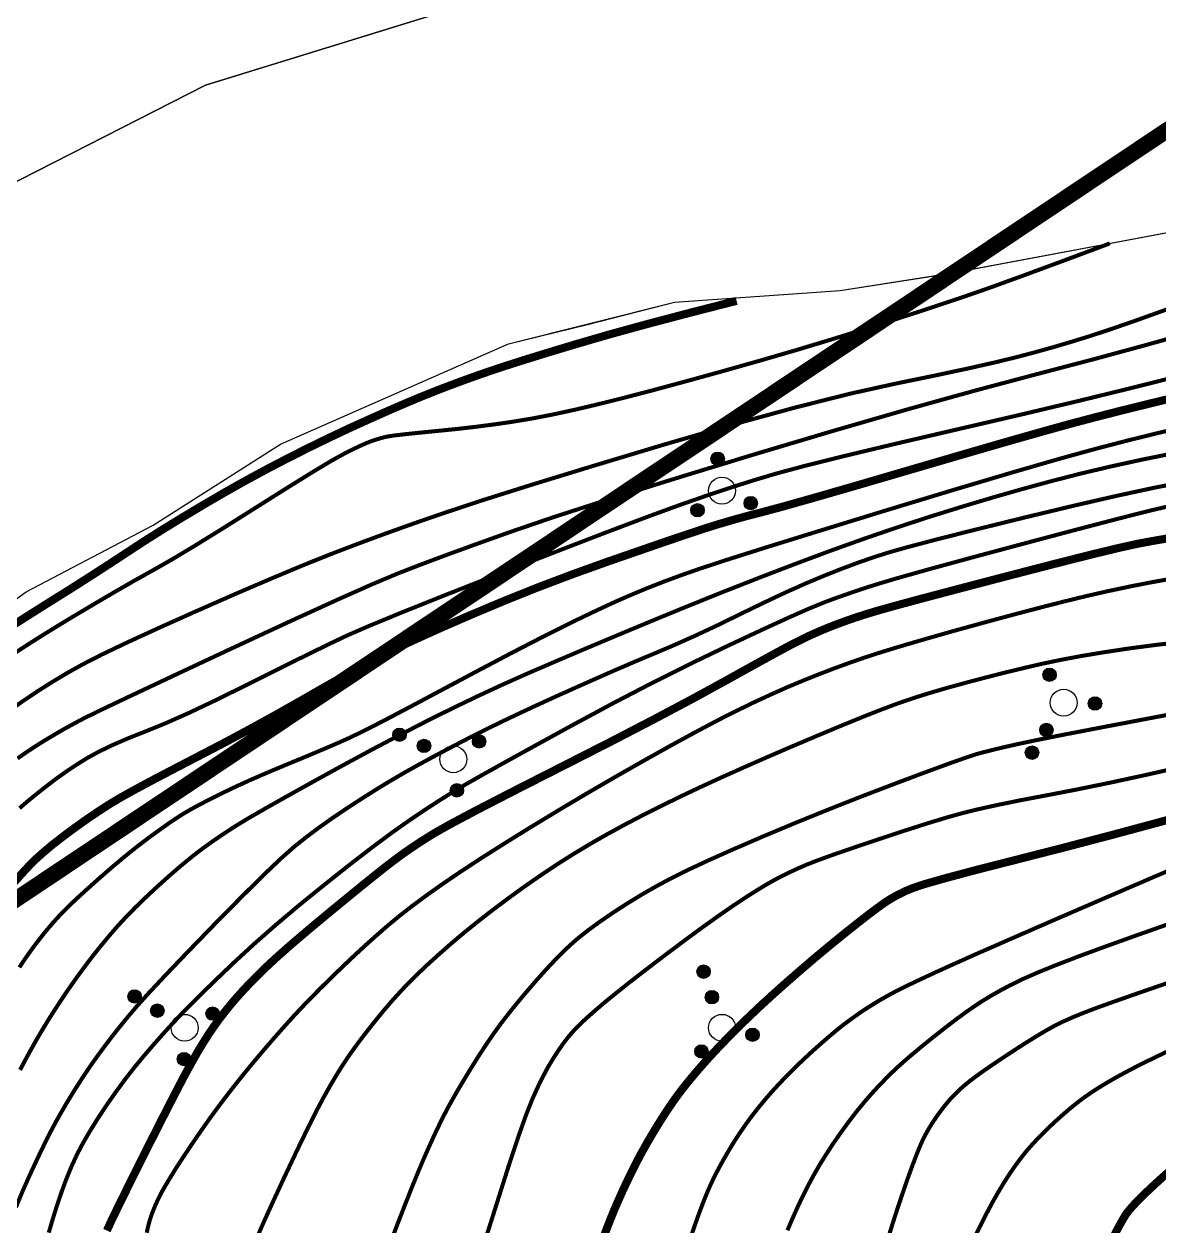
# Model space of a CAD drawing. Extents: x 396500 to 398250, y 1005980 to 1008200.
# Drawn here: x 398155.05 to 398176.17, y 1007875.35 to 1007897.73 of the extents above; entities that cross this region are included whole.
import ezdxf

# ---------------------------------------------------------------- set-up
doc = ezdxf.new("R2010")
doc.units = 0
doc.header["$LTSCALE"] = 0.5
doc.layers.get('0').update_dxf_attribs({"linetype": 'CONTINUOUS'})
doc.layers.add('ASSIST', color=7, linetype='CONTINUOUS', plot=False)
for name, color, linetype in [('DGX', 2, 'CONTINUOUS'), ('DMTZ', 3, 'CONTINUOUS'), ('ZBTZ', 3, 'CONTINUOUS'), ('用地红线', 1, 'CONTINUOUS')]:
    doc.layers.add(name, color=color, linetype=linetype)
doc.linetypes.add('10421', pattern='A,2,[150,AAA.SHX,S=1,R=0,X=0,Y=1],1e-11', length=2)
doc.linetypes.add('1161', pattern='A,0,[149,AAA.SHX,S=0.15,R=0,X=0,Y=0],-1.6', length=1.6)

# ---------------------------------------------------------------- blocks, each defined once
blk = doc.blocks.new('*U110')
at = {"linetype": 'Continuous'}
for points in [[(-0.25, 2.2), (-0.238, 2.123), (-0.238, 2.277)], [(-0.238, 2.277), (-0.202, 2.053), (-0.202, 2.347)], [(-0.202, 2.053), (-0.238, 2.277), (-0.238, 2.123)], [(-0.202, 2.347), (-0.147, 1.998), (-0.147, 2.402)], [(-0.147, 1.998), (-0.202, 2.347), (-0.202, 2.053)], [(-0.147, 2.402), (-0.077, 1.962), (-0.077, 2.438)], [(-0.077, 1.962), (-0.147, 2.402), (-0.147, 1.998)], [(-0.077, 2.438), (0, 1.95), (0, 2.45)], [(0, 1.95), (-0.077, 2.438), (-0.077, 1.962)], [(0, 2.45), (0.077, 1.962), (0.077, 2.438)], [(0.077, 1.962), (0, 2.45), (0, 1.95)], [(0.077, 2.438), (0.147, 1.998), (0.147, 2.402)], [(0.147, 1.998), (0.077, 2.438), (0.077, 1.962)], [(0.147, 2.402), (0.202, 2.053), (0.202, 2.347)], [(0.202, 2.053), (0.147, 2.402), (0.147, 1.998)], [(0.202, 2.347), (0.238, 2.123), (0.238, 2.277)], [(0.238, 2.123), (0.202, 2.347), (0.202, 2.053)], [(0.25, 2.2), (0.238, 2.277), (0.238, 2.123)]]:
    blk.add_solid(points, dxfattribs=at)
blk = doc.blocks.new('*U109')
at = {"linetype": 'Continuous'}
for points in [[(-0.238, 1.277), (-0.202, 1.053), (-0.202, 1.347)], [(-0.202, 1.347), (-0.147, 0.998), (-0.147, 1.402)], [(-0.147, 0.998), (-0.202, 1.347), (-0.202, 1.053)], [(-0.147, 1.402), (-0.077, 0.962), (-0.077, 1.438)], [(-0.077, 0.962), (-0.147, 1.402), (-0.147, 0.998)], [(-0.077, 1.438), (0, 0.95), (0, 1.45)], [(0, 0.95), (-0.077, 1.438), (-0.077, 0.962)], [(0, 1.45), (0.077, 0.962), (0.077, 1.438)], [(0.077, 0.962), (0, 1.45), (0, 0.95)], [(0.077, 1.438), (0.147, 0.998), (0.147, 1.402)], [(0.147, 0.998), (0.077, 1.438), (0.077, 0.962)], [(0.147, 1.402), (0.202, 1.053), (0.202, 1.347)], [(0.202, 1.053), (0.147, 1.402), (0.147, 0.998)], [(0.202, 1.347), (0.238, 1.123), (0.238, 1.277)], [(0.238, 1.123), (0.202, 1.347), (0.202, 1.053)], [(-0.25, 1.2), (-0.238, 1.123), (-0.238, 1.277)], [(-0.202, 1.053), (-0.238, 1.277), (-0.238, 1.123)], [(0.25, 1.2), (0.238, 1.277), (0.238, 1.123)]]:
    blk.add_solid(points, dxfattribs=at)
blk = doc.blocks.new('*U108')
at = {"linetype": 'Continuous'}
for points in [[(-1.202, -0.453), (-1.147, -0.802), (-1.147, -0.398)], [(-1.147, -0.398), (-1.077, -0.838), (-1.077, -0.362)], [(-1.077, -0.838), (-1.147, -0.398), (-1.147, -0.802)], [(-1.077, -0.362), (-1, -0.85), (-1, -0.35)], [(-1, -0.85), (-1.077, -0.362), (-1.077, -0.838)], [(-1, -0.35), (-0.923, -0.838), (-0.923, -0.362)], [(-0.923, -0.838), (-1, -0.35), (-1, -0.85)], [(-0.923, -0.362), (-0.853, -0.802), (-0.853, -0.398)], [(-0.853, -0.802), (-0.923, -0.362), (-0.923, -0.838)], [(-0.853, -0.398), (-0.798, -0.747), (-0.798, -0.453)], [(-0.798, -0.747), (-0.853, -0.398), (-0.853, -0.802)], [(-1.25, -0.6), (-1.238, -0.677), (-1.238, -0.523)], [(-1.238, -0.523), (-1.202, -0.747), (-1.202, -0.453)], [(-1.202, -0.747), (-1.238, -0.523), (-1.238, -0.677)], [(-1.147, -0.802), (-1.202, -0.453), (-1.202, -0.747)], [(-0.798, -0.453), (-0.762, -0.677), (-0.762, -0.523)], [(-0.762, -0.677), (-0.798, -0.453), (-0.798, -0.747)], [(-0.75, -0.6), (-0.762, -0.523), (-0.762, -0.677)]]:
    blk.add_solid(points, dxfattribs=at)
blk = doc.blocks.new('*U107')
at = {"linetype": 'Continuous'}
for points in [[(0.798, -0.453), (0.853, -0.802), (0.853, -0.398)], [(0.853, -0.398), (0.923, -0.838), (0.923, -0.362)], [(0.923, -0.838), (0.853, -0.398), (0.853, -0.802)], [(0.923, -0.362), (1, -0.85), (1, -0.35)], [(1, -0.85), (0.923, -0.362), (0.923, -0.838)], [(1, -0.35), (1.077, -0.838), (1.077, -0.362)], [(1.077, -0.838), (1, -0.35), (1, -0.85)], [(1.077, -0.362), (1.147, -0.802), (1.147, -0.398)], [(1.147, -0.802), (1.077, -0.362), (1.077, -0.838)], [(1.147, -0.398), (1.202, -0.747), (1.202, -0.453)], [(1.202, -0.747), (1.147, -0.398), (1.147, -0.802)], [(0.75, -0.6), (0.762, -0.677), (0.762, -0.523)], [(0.762, -0.523), (0.798, -0.747), (0.798, -0.453)], [(0.798, -0.747), (0.762, -0.523), (0.762, -0.677)], [(0.853, -0.802), (0.798, -0.453), (0.798, -0.747)], [(1.202, -0.453), (1.238, -0.677), (1.238, -0.523)], [(1.238, -0.677), (1.202, -0.453), (1.202, -0.747)], [(1.25, -0.6), (1.238, -0.523), (1.238, -0.677)]]:
    blk.add_solid(points, dxfattribs=at)
blk = doc.blocks.new('gc160')
for centre, radius in [((0, 2.2), 0.25), ((0, 1.2), 0.25), ((0, 0), 0.5), ((-1, -0.6), 0.25), ((1, -0.6), 0.25)]:
    blk.add_circle(centre, radius)
at = {"linetype": 'Continuous'}
for name in ['*U110', '*U109', '*U108', '*U107']:
    blk.add_blockref(name, (0, 0), dxfattribs=at)

msp = doc.modelspace()

# ---------------------------------------------------------------- linework, layer by layer
at = {"layer": 'ASSIST', "linetype": '1161', "flags": 128}
msp.add_lwpolyline([(398142.02, 1007800), (398142.399, 1007801.54), (398142.633, 1007802.773), (398142.931, 1007803.579), (398144.715, 1007805.754), (398145.584, 1007806.956), (398146.799, 1007807.848), (398147.861, 1007808.093), (398149.129, 1007808.343), (398150.764, 1007808.784), (398151.939, 1007809.304), (398152.806, 1007810.069), (398152.944, 1007810.789), (398152.788, 1007811.606), (398151.833, 1007813.402), (398150.283, 1007816.089), (398149.271, 1007817.523), (398148.366, 1007819.301), (398147.802, 1007820.892), (398147.709, 1007822.194), (398147.751, 1007823.22), (398147.993, 1007825.125), (398148.563, 1007828.764), (398148.89, 1007831.01), (398148.677, 1007833.131), (398148.356, 1007835.297), (398148.501, 1007837.554), (398148.576, 1007837.886), (398149.025, 1007838.785), (398149.904, 1007840.345), (398150.85, 1007841.759), (398152.198, 1007842.928), (398153.283, 1007843.843), (398154.353, 1007844.354), (398156.242, 1007844.174), (398157.251, 1007844.031), (398159.807, 1007843.503), (398162.288, 1007842.879), (398163.871, 1007842.482), (398165.328, 1007841.983), (398166.696, 1007841.514), (398168.45, 1007840.912), (398173.781, 1007839.09), (398176.049, 1007838.337), (398178.161, 1007837.694), (398180.78, 1007836.928), (398182.566, 1007836.552), (398184.62, 1007836.189), (398186.394, 1007835.99), (398187.912, 1007836.12), (398189.201, 1007837.141), (398189.776, 1007838.251), (398190.12, 1007840.29), (398190.17, 1007842.598), (398190.403, 1007844.951), (398189.043, 1007847.627), (398186.439, 1007850.026), (398182.225, 1007851.659), (398179.103, 1007852.385), (398176.647, 1007852.937), (398174.727, 1007853.334), (398173.11, 1007853.669), (398168.439, 1007854.649), (398165.563, 1007855.29), (398158.789, 1007856.801), (398153.979, 1007858.808), (398149.396, 1007860.72), (398144.127, 1007864.7), (398142.759, 1007865.981), (398141.282, 1007867.363), (398140.55, 1007868.563), (398140.208, 1007869.78), (398140.511, 1007870.688), (398141.35, 1007871.773), (398142.86, 1007872.958), (398144.688, 1007874.352), (398146.121, 1007875.954), (398147.886, 1007878.704), (398148.807, 1007881.026), (398149.69, 1007882.6), (398150.822, 1007883.944), (398152.833, 1007885.552), (398155.084, 1007887.155), (398157.453, 1007888.399), (398159.821, 1007889.906), (398164.065, 1007891.774), (398167.151, 1007892.546), (398170.237, 1007892.763), (398172.231, 1007893.077), (398178.906, 1007894.329), (398187.893, 1007896.515), (398196.105, 1007897.363), (398198.497, 1007897.051), (398200.566, 1007896.587), (398204.507, 1007893.102), (398206.423, 1007891.187), (398209.498, 1007887.729), (398210.612, 1007887.806), (398213.195, 1007888.289), (398215.918, 1007889.203), (398220.573, 1007891.299), (398223.366, 1007894.936), (398225.772, 1007898.967), (398226.909, 1007900.593), (398227.45, 1007901.366), (398230.002, 1007904.286), (398230.914, 1007907.707), (398230.508, 1007910.965), (398230.735, 1007912.853), (398231.346, 1007914.53), (398231.704, 1007915.899), (398231.592, 1007917.4), (398230.516, 1007919.105), (398228.421, 1007920.266), (398226.188, 1007921.034), (398222.702, 1007920.758), (398220.157, 1007919.683), (398213.382, 1007916.314), (398211.653, 1007915.256), (398209.807, 1007914.296), (398207.213, 1007913.194), (398202.736, 1007911.958), (398198.513, 1007911.002), (398193.866, 1007910.829), (398191.118, 1007910.959), (398186.311, 1007911.089), (398183.26, 1007910.44), (398179.978, 1007908.815), (398175.69, 1007907.289), (398170.96, 1007906.391), (398164.865, 1007905.89), (398161.238, 1007904.319), (398157.823, 1007902.535), (398156.043, 1007901.477), (398153.127, 1007900.483), (398149.688, 1007899.603), (398147.117, 1007899.74), (398147.354, 1007906.259), (398146.727, 1007907.847), (398146.513, 1007910.403), (398146.692, 1007913.316), (398146.601, 1007914.543), (398146.316, 1007915.086), (398146.17, 1007915.27), (398146.043, 1007915.397), (398143.818, 1007916.025), (398133.841, 1007918.172), (398117.646, 1007921.722), (398115.495, 1007921.191), (398113.43, 1007918.324), (398111.271, 1007914.72), (398111.659, 1007911.426), (398111.138, 1007910.755), (398109.996, 1007910.755), (398105.411, 1007912.155), (398094.726, 1007914.446), (398089.329, 1007915.756), (398084.446, 1007917.001), (398081.014, 1007918.354), (398077.754, 1007918.158), (398074.291, 1007917.473), (398072.136, 1007917.258), (398058.971, 1007918.699), (398029.655, 1007921.908), (398021.04, 1007925.602), (398010.909, 1007927.444), (398008.421, 1007927.59), (398003.074, 1007927.335), (398001.194, 1007927.455), (398000.225, 1007927.796), (398000.036, 1007927.87)], dxfattribs=at)
msp.add_lwpolyline([(398132.661, 1007881.738), (398132.769, 1007881.211), (398133.601, 1007881.382), (398141.608, 1007884.583), (398151.23, 1007892.921), (398158.425, 1007896.587), (398163.813, 1007898.255), (398177.222, 1007900.881), (398177.958, 1007901.025), (398191.043, 1007902.318), (398200.023, 1007902.31), (398201.946, 1007901.951), (398203.618, 1007901.246), (398205.682, 1007899.601), (398206.826, 1007899.011), (398207.95, 1007898.859), (398209.865, 1007899.317), (398212.589, 1007899.098), (398217.064, 1007898.694), (398219.194, 1007897.824), (398222.834, 1007896.238), (398223.944, 1007895.904), (398224.634, 1007897.06), (398225.745, 1007898.921), (398226.106, 1007899.445), (398226.924, 1007900.614), (398227.45, 1007901.366), (398230.002, 1007904.286), (398230.914, 1007907.707), (398230.508, 1007910.965), (398230.699, 1007912.754), (398231.704, 1007915.899), (398231.592, 1007917.4), (398230.516, 1007919.105), (398229.126, 1007919.934), (398228.364, 1007920.293), (398226.188, 1007921.034), (398222.702, 1007920.758), (398220.333, 1007919.758), (398217.519, 1007918.372), (398213.382, 1007916.314), (398211.653, 1007915.256), (398209.807, 1007914.296), (398207.373, 1007913.262), (398207.213, 1007913.194), (398204.586, 1007912.469), (398202.788, 1007911.973), (398198.513, 1007911.002), (398193.866, 1007910.829), (398191.904, 1007910.922), (398188.508, 1007911.029), (398186.37, 1007911.087), (398183.26, 1007910.44), (398179.978, 1007908.815), (398175.69, 1007907.289), (398172.537, 1007906.691), (398170.96, 1007906.391), (398167.695, 1007906.125), (398165.559, 1007905.947), (398164.865, 1007905.89), (398162.556, 1007904.889), (398161.238, 1007904.319), (398160.364, 1007903.862), (398157.823, 1007902.535), (398156.043, 1007901.477), (398153.127, 1007900.483), (398149.688, 1007899.603), (398147.117, 1007899.74), (398144.548, 1007900.78), (398142.464, 1007902.458), (398141.154, 1007903.579), (398139.568, 1007904.619), (398138.101, 1007904.746), (398137.148, 1007904.882), (398134.27, 1007905.083), (398133.061, 1007904.507), (398132.744, 1007903.558), (398133.412, 1007901.892), (398134.133, 1007899.746), (398133.579, 1007896.877), (398132.456, 1007895.241)], close=True, dxfattribs=at)
at = {"layer": 'DGX', "linetype": 'Continuous', "const_width": 0.075}
for points in [[(398175.254, 1007893.642), (398174.362, 1007893.309), (398173.612, 1007893.032), (398173.005, 1007892.812), (398172.54, 1007892.65), (398172.125, 1007892.511), (398171.668, 1007892.36), (398171.167, 1007892.198), (398170.624, 1007892.025), (398170.04, 1007891.844), (398169.417, 1007891.656), (398168.753, 1007891.463), (398168.05, 1007891.264), (398167.362, 1007891.074), (398166.744, 1007890.907), (398166.196, 1007890.764), (398165.719, 1007890.645), (398165.289, 1007890.544), (398164.887, 1007890.457), (398164.512, 1007890.384), (398164.164, 1007890.326), (398163.823, 1007890.276), (398163.47, 1007890.23), (398163.105, 1007890.188), (398162.728, 1007890.15), (398162.385, 1007890.116), (398162.12, 1007890.088), (398161.933, 1007890.066), (398161.825, 1007890.05), (398161.754, 1007890.035), (398161.68, 1007890.015), (398161.6, 1007889.991), (398161.517, 1007889.963), (398161.421, 1007889.926), (398161.304, 1007889.874), (398161.166, 1007889.809), (398161.008, 1007889.729), (398160.777, 1007889.601), (398160.425, 1007889.39), (398159.949, 1007889.095), (398159.352, 1007888.718), (398158.738, 1007888.331), (398158.216, 1007888.008), (398157.785, 1007887.75), (398157.445, 1007887.556), (398157.131, 1007887.381), (398156.777, 1007887.178), (398156.383, 1007886.947), (398155.949, 1007886.689), (398155.519, 1007886.427), (398155.137, 1007886.187), (398154.803, 1007885.969)], [(398176.312, 1007892.413), (398175.758, 1007892.214), (398175.289, 1007892.051), (398174.906, 1007891.924), (398174.564, 1007891.818), (398174.219, 1007891.716), (398173.873, 1007891.619), (398173.524, 1007891.527), (398173.12, 1007891.428), (398172.61, 1007891.313), (398171.992, 1007891.181), (398171.267, 1007891.032), (398170.41, 1007890.842), (398169.395, 1007890.586), (398168.223, 1007890.265), (398166.894, 1007889.878), (398165.589, 1007889.485), (398164.487, 1007889.147), (398163.59, 1007888.864), (398162.897, 1007888.635), (398162.321, 1007888.436), (398161.774, 1007888.24), (398161.257, 1007888.049), (398160.77, 1007887.863), (398160.258, 1007887.658), (398159.67, 1007887.412), (398159.005, 1007887.127), (398158.264, 1007886.801), (398157.547, 1007886.48), (398156.955, 1007886.208), (398156.489, 1007885.985), (398156.149, 1007885.811), (398155.87, 1007885.656), (398155.588, 1007885.488), (398155.303, 1007885.307), (398155.014, 1007885.113), (398154.73, 1007884.914)], [(398176.896, 1007892.024), (398175.958, 1007891.759), (398174.957, 1007891.487), (398173.894, 1007891.208), (398172.741, 1007890.901), (398171.472, 1007890.548), (398170.088, 1007890.147), (398168.588, 1007889.7), (398167.14, 1007889.257), (398165.91, 1007888.872), (398164.898, 1007888.545), (398164.106, 1007888.274), (398163.463, 1007888.044), (398162.9, 1007887.839), (398162.417, 1007887.658), (398162.015, 1007887.502), (398161.548, 1007887.306), (398160.873, 1007887.006), (398159.988, 1007886.602), (398158.895, 1007886.094), (398157.826, 1007885.593), (398157.015, 1007885.211), (398156.461, 1007884.948), (398156.166, 1007884.803), (398155.996, 1007884.713), (398155.819, 1007884.616), (398155.637, 1007884.511), (398155.449, 1007884.399), (398155.263, 1007884.283), (398155.089, 1007884.168), (398154.926, 1007884.054)], [(398154.964, 1007883.128), (398155.095, 1007883.241), (398155.253, 1007883.371), (398155.438, 1007883.518), (398155.636, 1007883.669), (398155.833, 1007883.81), (398156.031, 1007883.942), (398156.228, 1007884.064), (398156.443, 1007884.182), (398156.694, 1007884.303), (398156.979, 1007884.427), (398157.3, 1007884.554), (398157.675, 1007884.706), (398158.125, 1007884.906), (398158.649, 1007885.155), (398159.247, 1007885.451), (398159.838, 1007885.747), (398160.337, 1007885.994), (398160.746, 1007886.194), (398161.064, 1007886.345), (398161.447, 1007886.512), (398162.051, 1007886.761), (398162.877, 1007887.092), (398163.923, 1007887.504), (398164.999, 1007887.923), (398165.911, 1007888.274), (398166.661, 1007888.557), (398167.247, 1007888.771), (398167.74, 1007888.943), (398168.208, 1007889.1), (398168.651, 1007889.24), (398169.069, 1007889.364), (398169.582, 1007889.502), (398170.308, 1007889.683), (398171.248, 1007889.908), (398172.402, 1007890.177), (398173.604, 1007890.456), (398174.686, 1007890.713), (398175.65, 1007890.949), (398176.495, 1007891.162)], [(398154.961, 1007880.163), (398155.025, 1007880.263), (398155.096, 1007880.367), (398155.171, 1007880.472), (398155.247, 1007880.575), (398155.324, 1007880.677), (398155.403, 1007880.777), (398155.484, 1007880.876), (398155.568, 1007880.974), (398155.655, 1007881.072), (398155.746, 1007881.17), (398155.858, 1007881.283), (398156.012, 1007881.43), (398156.207, 1007881.608), (398156.444, 1007881.82), (398156.694, 1007882.038), (398156.932, 1007882.237), (398157.156, 1007882.417), (398157.367, 1007882.577), (398157.561, 1007882.718), (398157.732, 1007882.84), (398157.882, 1007882.941), (398158.01, 1007883.023), (398158.143, 1007883.101), (398158.31, 1007883.192), (398158.511, 1007883.296), (398158.746, 1007883.413), (398159.011, 1007883.54), (398159.305, 1007883.673), (398159.627, 1007883.812), (398159.977, 1007883.958), (398160.321, 1007884.1), (398160.622, 1007884.227), (398160.88, 1007884.338), (398161.096, 1007884.434), (398161.351, 1007884.557), (398161.728, 1007884.749), (398162.226, 1007885.011), (398162.845, 1007885.341), (398163.49, 1007885.685), (398164.062, 1007885.987), (398164.562, 1007886.246), (398164.99, 1007886.463), (398165.369, 1007886.65), (398165.721, 1007886.818), (398166.047, 1007886.969), (398166.347, 1007887.1), (398166.641, 1007887.223), (398166.95, 1007887.344), (398167.274, 1007887.464), (398167.614, 1007887.583), (398168.09, 1007887.74), (398168.825, 1007887.973), (398169.818, 1007888.281), (398171.069, 1007888.666), (398172.351, 1007889.055), (398173.434, 1007889.377), (398174.319, 1007889.633), (398175.005, 1007889.822), (398175.587, 1007889.973), (398176.158, 1007890.114), (398176.719, 1007890.246)], [(398176.474, 1007889.742), (398175.872, 1007889.621), (398175.283, 1007889.492), (398174.707, 1007889.356), (398174.145, 1007889.211), (398173.585, 1007889.058), (398173.018, 1007888.895), (398172.445, 1007888.723), (398171.866, 1007888.542), (398171.275, 1007888.348), (398170.669, 1007888.14), (398170.047, 1007887.917), (398169.409, 1007887.679), (398168.757, 1007887.429), (398168.092, 1007887.168), (398167.415, 1007886.896), (398166.726, 1007886.613), (398166.06, 1007886.335), (398165.454, 1007886.08), (398164.908, 1007885.847), (398164.421, 1007885.637), (398163.961, 1007885.432), (398163.493, 1007885.215), (398163.019, 1007884.987), (398162.537, 1007884.747), (398162.042, 1007884.492), (398161.529, 1007884.222), (398160.996, 1007883.934), (398160.444, 1007883.63), (398159.934, 1007883.346), (398159.525, 1007883.115), (398159.219, 1007882.938), (398159.014, 1007882.814), (398158.859, 1007882.715), (398158.701, 1007882.61), (398158.54, 1007882.499), (398158.377, 1007882.382), (398158.203, 1007882.249), (398158.009, 1007882.091), (398157.795, 1007881.908), (398157.561, 1007881.699), (398157.33, 1007881.484), (398157.121, 1007881.282), (398156.936, 1007881.093), (398156.775, 1007880.917), (398156.627, 1007880.746), (398156.484, 1007880.573), (398156.344, 1007880.399), (398156.209, 1007880.222), (398156.078, 1007880.045), (398155.952, 1007879.869), (398155.831, 1007879.695), (398155.716, 1007879.522), (398155.605, 1007879.352), (398155.5, 1007879.186), (398155.401, 1007879.023), (398155.307, 1007878.865), (398155.218, 1007878.709), (398155.133, 1007878.556), (398155.051, 1007878.404), (398154.974, 1007878.254)], [(398154.895, 1007875.695), (398155.018, 1007875.993), (398155.159, 1007876.31), (398155.303, 1007876.618), (398155.432, 1007876.886), (398155.547, 1007877.115), (398155.648, 1007877.304), (398155.745, 1007877.475), (398155.845, 1007877.646), (398155.95, 1007877.819), (398156.06, 1007877.993), (398156.174, 1007878.169), (398156.293, 1007878.344), (398156.418, 1007878.52), (398156.548, 1007878.697), (398156.684, 1007878.876), (398156.827, 1007879.057), (398156.978, 1007879.241), (398157.136, 1007879.428), (398157.348, 1007879.664), (398157.658, 1007879.996), (398158.067, 1007880.424), (398158.574, 1007880.948), (398159.087, 1007881.468), (398159.509, 1007881.887), (398159.841, 1007882.203), (398160.083, 1007882.417), (398160.292, 1007882.583), (398160.525, 1007882.758), (398160.781, 1007882.94), (398161.062, 1007883.13), (398161.348, 1007883.316), (398161.622, 1007883.489), (398161.883, 1007883.647), (398162.131, 1007883.792), (398162.385, 1007883.934), (398162.662, 1007884.085), (398162.963, 1007884.245), (398163.287, 1007884.414), (398163.648, 1007884.597), (398164.059, 1007884.796), (398164.521, 1007885.013), (398165.032, 1007885.247), (398165.546, 1007885.476), (398166.012, 1007885.682), (398166.432, 1007885.863), (398166.805, 1007886.019), (398167.167, 1007886.173), (398167.551, 1007886.345), (398167.959, 1007886.536), (398168.389, 1007886.747), (398168.818, 1007886.955), (398169.217, 1007887.143), (398169.588, 1007887.309), (398169.931, 1007887.453), (398170.252, 1007887.58), (398170.558, 1007887.695), (398170.851, 1007887.797), (398171.129, 1007887.886), (398171.489, 1007887.988), (398172.027, 1007888.13), (398172.743, 1007888.311), (398173.638, 1007888.532), (398174.562, 1007888.754), (398175.37, 1007888.94), (398176.059, 1007889.089), (398176.632, 1007889.203)], [(398155.507, 1007875.225), (398155.576, 1007875.461), (398155.659, 1007875.728), (398155.751, 1007875.999), (398155.844, 1007876.25), (398155.94, 1007876.48), (398156.037, 1007876.689), (398156.145, 1007876.894), (398156.272, 1007877.113), (398156.417, 1007877.347), (398156.581, 1007877.595), (398156.755, 1007877.844), (398156.929, 1007878.081), (398157.104, 1007878.306), (398157.28, 1007878.519), (398157.454, 1007878.721), (398157.624, 1007878.914), (398157.791, 1007879.098), (398157.954, 1007879.272), (398158.138, 1007879.461), (398158.366, 1007879.688), (398158.64, 1007879.954), (398158.959, 1007880.259), (398159.321, 1007880.593), (398159.72, 1007880.944), (398160.158, 1007881.314), (398160.635, 1007881.701), (398161.105, 1007882.074), (398161.523, 1007882.396), (398161.89, 1007882.669), (398162.206, 1007882.893), (398162.49, 1007883.085), (398162.763, 1007883.263), (398163.024, 1007883.426), (398163.274, 1007883.575), (398163.581, 1007883.75), (398164.015, 1007883.992), (398164.576, 1007884.302), (398165.263, 1007884.679), (398166.006, 1007885.079), (398166.734, 1007885.458), (398167.448, 1007885.815), (398168.147, 1007886.152), (398168.779, 1007886.448), (398169.29, 1007886.682), (398169.681, 1007886.854), (398169.951, 1007886.964), (398170.167, 1007887.044), (398170.395, 1007887.124), (398170.635, 1007887.206), (398170.888, 1007887.287), (398171.253, 1007887.397), (398171.835, 1007887.561), (398172.631, 1007887.779), (398173.644, 1007888.051), (398174.651, 1007888.319), (398175.436, 1007888.524), (398175.997, 1007888.666), (398176.334, 1007888.745)], [(398176.351, 1007887.391), (398175.988, 1007887.326), (398175.606, 1007887.25), (398175.213, 1007887.167), (398174.81, 1007887.075), (398174.396, 1007886.974), (398173.957, 1007886.862), (398173.475, 1007886.735), (398172.952, 1007886.594), (398172.387, 1007886.438), (398171.841, 1007886.283), (398171.373, 1007886.146), (398170.983, 1007886.027), (398170.672, 1007885.926), (398170.398, 1007885.83), (398170.119, 1007885.728), (398169.835, 1007885.619), (398169.546, 1007885.503), (398169.249, 1007885.379), (398168.944, 1007885.243), (398168.629, 1007885.097), (398168.304, 1007884.939), (398167.948, 1007884.759), (398167.538, 1007884.541), (398167.074, 1007884.288), (398166.556, 1007883.998), (398166.016, 1007883.69), (398165.487, 1007883.382), (398164.97, 1007883.074), (398164.463, 1007882.766), (398163.986, 1007882.47), (398163.556, 1007882.197), (398163.175, 1007881.947), (398162.841, 1007881.72), (398162.545, 1007881.51), (398162.276, 1007881.311), (398162.035, 1007881.123), (398161.822, 1007880.947), (398161.619, 1007880.77), (398161.409, 1007880.582), (398161.192, 1007880.382), (398160.969, 1007880.17), (398160.752, 1007879.96), (398160.555, 1007879.765), (398160.377, 1007879.585), (398160.219, 1007879.421), (398160.063, 1007879.254), (398159.894, 1007879.067), (398159.712, 1007878.861), (398159.517, 1007878.635), (398159.319, 1007878.4), (398159.128, 1007878.168), (398158.946, 1007877.939), (398158.771, 1007877.713), (398158.598, 1007877.482), (398158.421, 1007877.235), (398158.239, 1007876.973), (398158.053, 1007876.697), (398157.88, 1007876.432), (398157.738, 1007876.202), (398157.625, 1007876.009), (398157.544, 1007875.852), (398157.482, 1007875.716), (398157.43, 1007875.584), (398157.387, 1007875.458), (398157.355, 1007875.338), (398157.33, 1007875.223)], [(398176.662, 1007886.229), (398176.132, 1007886.17), (398175.629, 1007886.104), (398175.16, 1007886.033), (398174.731, 1007885.962), (398174.342, 1007885.889), (398173.993, 1007885.816), (398173.658, 1007885.738), (398173.31, 1007885.654), (398172.949, 1007885.562), (398172.574, 1007885.463), (398172.21, 1007885.363), (398171.877, 1007885.265), (398171.577, 1007885.17), (398171.309, 1007885.078), (398171.027, 1007884.973), (398170.682, 1007884.837), (398170.275, 1007884.671), (398169.806, 1007884.475), (398169.319, 1007884.269), (398168.859, 1007884.07), (398168.427, 1007883.88), (398168.021, 1007883.698), (398167.636, 1007883.521), (398167.262, 1007883.344), (398166.901, 1007883.167), (398166.552, 1007882.992), (398166.215, 1007882.815), (398165.891, 1007882.638), (398165.58, 1007882.46), (398165.282, 1007882.281), (398164.988, 1007882.095), (398164.69, 1007881.897), (398164.388, 1007881.688), (398164.081, 1007881.466), (398163.782, 1007881.242), (398163.5, 1007881.023), (398163.236, 1007880.81), (398162.99, 1007880.602), (398162.764, 1007880.403), (398162.557, 1007880.216), (398162.371, 1007880.039), (398162.205, 1007879.875), (398162.05, 1007879.711), (398161.893, 1007879.538), (398161.736, 1007879.355), (398161.579, 1007879.162), (398161.428, 1007878.971), (398161.291, 1007878.793), (398161.17, 1007878.627), (398161.062, 1007878.473), (398160.96, 1007878.317), (398160.853, 1007878.145), (398160.742, 1007877.956), (398160.626, 1007877.75), (398160.492, 1007877.497), (398160.328, 1007877.17), (398160.133, 1007876.768), (398159.907, 1007876.291), (398159.687, 1007875.816), (398159.507, 1007875.42), (398159.368, 1007875.102)], [(398161.839, 1007874.966), (398161.987, 1007875.358), (398162.136, 1007875.742), (398162.27, 1007876.08), (398162.389, 1007876.373), (398162.494, 1007876.62), (398162.59, 1007876.836), (398162.682, 1007877.039), (398162.772, 1007877.228), (398162.859, 1007877.404), (398162.953, 1007877.583), (398163.067, 1007877.786), (398163.199, 1007878.012), (398163.35, 1007878.261), (398163.506, 1007878.511), (398163.654, 1007878.737), (398163.794, 1007878.941), (398163.926, 1007879.123), (398164.061, 1007879.298), (398164.21, 1007879.484), (398164.374, 1007879.68), (398164.552, 1007879.887), (398164.731, 1007880.089), (398164.9, 1007880.27), (398165.057, 1007880.431), (398165.203, 1007880.571), (398165.358, 1007880.707), (398165.544, 1007880.854), (398165.76, 1007881.012), (398166.007, 1007881.181), (398166.271, 1007881.352), (398166.538, 1007881.516), (398166.81, 1007881.672), (398167.086, 1007881.82), (398167.401, 1007881.977), (398167.793, 1007882.16), (398168.262, 1007882.369), (398168.806, 1007882.604), (398169.396, 1007882.851), (398169.999, 1007883.096), (398170.617, 1007883.34), (398171.248, 1007883.581), (398171.823, 1007883.797), (398172.27, 1007883.961), (398172.589, 1007884.074), (398172.78, 1007884.136), (398172.923, 1007884.175), (398173.095, 1007884.218), (398173.298, 1007884.266), (398173.531, 1007884.319), (398173.867, 1007884.39), (398174.376, 1007884.492), (398175.06, 1007884.624), (398175.918, 1007884.787), (398176.786, 1007884.952)], [(398176.558, 1007883.89), (398175.886, 1007883.738), (398175.252, 1007883.601), (398174.657, 1007883.479), (398174.102, 1007883.372), (398173.601, 1007883.277), (398173.17, 1007883.189), (398172.808, 1007883.109), (398172.515, 1007883.037), (398172.225, 1007882.956), (398171.869, 1007882.848), (398171.447, 1007882.713), (398170.959, 1007882.552), (398170.485, 1007882.392), (398170.102, 1007882.26), (398169.813, 1007882.155), (398169.616, 1007882.078), (398169.466, 1007882.013), (398169.318, 1007881.945), (398169.171, 1007881.873), (398169.026, 1007881.798), (398168.871, 1007881.711), (398168.691, 1007881.602), (398168.487, 1007881.473), (398168.259, 1007881.322), (398168, 1007881.143), (398167.702, 1007880.931), (398167.366, 1007880.684), (398166.992, 1007880.404), (398166.623, 1007880.123), (398166.304, 1007879.876), (398166.036, 1007879.662), (398165.818, 1007879.483), (398165.638, 1007879.328), (398165.485, 1007879.191), (398165.359, 1007879.07), (398165.26, 1007878.966), (398165.172, 1007878.863), (398165.082, 1007878.746), (398164.99, 1007878.614), (398164.895, 1007878.468), (398164.798, 1007878.305), (398164.7, 1007878.123), (398164.601, 1007877.92), (398164.502, 1007877.699), (398164.385, 1007877.403), (398164.235, 1007876.978), (398164.053, 1007876.426), (398163.838, 1007875.745), (398163.601, 1007874.997)], [(398176.799, 1007882.156), (398176.073, 1007881.847), (398175.144, 1007881.447), (398174.192, 1007881.035), (398173.401, 1007880.69), (398172.769, 1007880.413), (398172.297, 1007880.202), (398171.938, 1007880.038), (398171.642, 1007879.9), (398171.41, 1007879.788), (398171.241, 1007879.702), (398171.107, 1007879.629), (398170.979, 1007879.556), (398170.857, 1007879.482), (398170.74, 1007879.409), (398170.626, 1007879.334), (398170.514, 1007879.255), (398170.402, 1007879.174), (398170.29, 1007879.09), (398170.172, 1007878.996), (398170.04, 1007878.885), (398169.894, 1007878.759), (398169.733, 1007878.616), (398169.569, 1007878.464), (398169.41, 1007878.313), (398169.258, 1007878.16), (398169.111, 1007878.008), (398168.971, 1007877.855), (398168.837, 1007877.701), (398168.711, 1007877.548), (398168.59, 1007877.394), (398168.476, 1007877.237), (398168.364, 1007877.075), (398168.256, 1007876.908), (398168.152, 1007876.736), (398168.054, 1007876.566), (398167.967, 1007876.406), (398167.889, 1007876.255), (398167.822, 1007876.113), (398167.757, 1007875.963), (398167.686, 1007875.787), (398167.61, 1007875.585), (398167.529, 1007875.358), (398167.447, 1007875.115)], [(398176.342, 1007880.969), (398175.695, 1007880.74), (398175.133, 1007880.538), (398174.656, 1007880.362), (398174.252, 1007880.206), (398173.907, 1007880.066), (398173.621, 1007879.94), (398173.395, 1007879.829), (398173.206, 1007879.728), (398173.031, 1007879.628), (398172.87, 1007879.53), (398172.725, 1007879.434), (398172.576, 1007879.33), (398172.407, 1007879.206), (398172.217, 1007879.061), (398172.008, 1007878.897), (398171.8, 1007878.73), (398171.618, 1007878.579), (398171.459, 1007878.444), (398171.325, 1007878.325), (398171.202, 1007878.209), (398171.076, 1007878.083), (398170.946, 1007877.949), (398170.814, 1007877.805), (398170.678, 1007877.648), (398170.537, 1007877.476), (398170.393, 1007877.287), (398170.244, 1007877.082), (398170.098, 1007876.872), (398169.965, 1007876.667), (398169.842, 1007876.468), (398169.731, 1007876.273), (398169.628, 1007876.08), (398169.529, 1007875.882), (398169.434, 1007875.68), (398169.342, 1007875.474), (398169.255, 1007875.269)], [(398176.39, 1007879.894), (398175.792, 1007879.688), (398175.331, 1007879.526), (398175.005, 1007879.409), (398174.763, 1007879.316), (398174.551, 1007879.229), (398174.369, 1007879.148), (398174.218, 1007879.072), (398174.069, 1007878.989), (398173.895, 1007878.886), (398173.696, 1007878.762), (398173.472, 1007878.618), (398173.251, 1007878.472), (398173.058, 1007878.342), (398172.893, 1007878.229), (398172.758, 1007878.131), (398172.642, 1007878.043), (398172.535, 1007877.955), (398172.439, 1007877.869), (398172.353, 1007877.783), (398172.272, 1007877.696), (398172.193, 1007877.602), (398172.116, 1007877.503), (398172.04, 1007877.399), (398171.967, 1007877.292), (398171.901, 1007877.187), (398171.842, 1007877.084), (398171.788, 1007876.983), (398171.732, 1007876.86), (398171.664, 1007876.694), (398171.584, 1007876.485), (398171.492, 1007876.231), (398171.395, 1007875.951), (398171.299, 1007875.664), (398171.204, 1007875.368), (398171.11, 1007875.065)], [(398176.354, 1007878.611), (398176.13, 1007878.505), (398175.909, 1007878.397), (398175.705, 1007878.294), (398175.517, 1007878.195), (398175.346, 1007878.101), (398175.189, 1007878.01), (398175.042, 1007877.92), (398174.906, 1007877.832), (398174.781, 1007877.745), (398174.656, 1007877.651), (398174.522, 1007877.543), (398174.379, 1007877.42), (398174.226, 1007877.283), (398174.075, 1007877.141), (398173.937, 1007877.002), (398173.812, 1007876.868), (398173.699, 1007876.739), (398173.594, 1007876.606), (398173.489, 1007876.464), (398173.385, 1007876.313), (398173.282, 1007876.152), (398173.177, 1007875.978), (398173.069, 1007875.787), (398172.958, 1007875.578), (398172.844, 1007875.353), (398172.733, 1007875.125)]]:
    msp.add_lwpolyline(points, dxfattribs=at)
at = {"layer": 'DGX', "color": 3, "linetype": 'Continuous', "lineweight": -2, "const_width": 0.15}
for points in [[(398154.717, 1007886.455), (398155.076, 1007886.684), (398155.502, 1007886.953), (398155.941, 1007887.228), (398156.334, 1007887.479), (398156.683, 1007887.705), (398156.987, 1007887.905), (398157.285, 1007888.1), (398157.615, 1007888.309), (398157.978, 1007888.532), (398158.374, 1007888.769), (398158.782, 1007889.007), (398159.184, 1007889.233), (398159.578, 1007889.446), (398159.965, 1007889.648), (398160.347, 1007889.84), (398160.729, 1007890.026), (398161.108, 1007890.205), (398161.487, 1007890.377), (398161.847, 1007890.537), (398162.172, 1007890.677), (398162.462, 1007890.798), (398162.717, 1007890.9), (398162.957, 1007890.992), (398163.199, 1007891.082), (398163.445, 1007891.171), (398163.695, 1007891.258), (398163.985, 1007891.355), (398164.353, 1007891.472), (398164.799, 1007891.61), (398165.323, 1007891.768), (398165.932, 1007891.945), (398166.633, 1007892.138), (398167.425, 1007892.347), (398168.309, 1007892.573)], [(398176.508, 1007890.785), (398175.945, 1007890.648), (398175.421, 1007890.518), (398174.938, 1007890.394), (398174.496, 1007890.277), (398173.989, 1007890.136), (398173.314, 1007889.944), (398172.471, 1007889.7), (398171.459, 1007889.404), (398170.468, 1007889.114), (398169.684, 1007888.888), (398169.107, 1007888.726), (398168.739, 1007888.628), (398168.476, 1007888.56), (398168.215, 1007888.487), (398167.956, 1007888.411), (398167.699, 1007888.33), (398167.395, 1007888.229), (398166.993, 1007888.093), (398166.493, 1007887.92), (398165.895, 1007887.713), (398165.253, 1007887.482), (398164.619, 1007887.242), (398163.994, 1007886.992), (398163.377, 1007886.733), (398162.81, 1007886.486), (398162.333, 1007886.271), (398161.945, 1007886.089), (398161.648, 1007885.941), (398161.371, 1007885.792), (398161.042, 1007885.61), (398160.663, 1007885.397), (398160.233, 1007885.15), (398159.769, 1007884.887), (398159.285, 1007884.62), (398158.782, 1007884.35), (398158.26, 1007884.078), (398157.771, 1007883.824), (398157.368, 1007883.612), (398157.051, 1007883.441), (398156.819, 1007883.311), (398156.625, 1007883.194), (398156.42, 1007883.061), (398156.203, 1007882.914), (398155.976, 1007882.752), (398155.757, 1007882.589), (398155.564, 1007882.438), (398155.399, 1007882.299), (398155.26, 1007882.174), (398155.134, 1007882.047), (398155.003, 1007881.907), (398154.869, 1007881.753)], [(398176.402, 1007888.163), (398176.053, 1007888.103), (398175.764, 1007888.049), (398175.412, 1007887.971), (398174.88, 1007887.842), (398174.165, 1007887.661), (398173.27, 1007887.429), (398172.381, 1007887.196), (398171.689, 1007887.013), (398171.192, 1007886.878), (398170.892, 1007886.793), (398170.694, 1007886.732), (398170.505, 1007886.671), (398170.325, 1007886.608), (398170.154, 1007886.545), (398169.988, 1007886.48), (398169.825, 1007886.411), (398169.664, 1007886.339), (398169.506, 1007886.263), (398169.299, 1007886.157), (398168.993, 1007885.992), (398168.589, 1007885.77), (398168.085, 1007885.49), (398167.479, 1007885.159), (398166.768, 1007884.781), (398165.95, 1007884.357), (398165.027, 1007883.887), (398164.148, 1007883.44), (398163.463, 1007883.087), (398162.972, 1007882.826), (398162.674, 1007882.657), (398162.478, 1007882.535), (398162.292, 1007882.413), (398162.114, 1007882.29), (398161.946, 1007882.167), (398161.748, 1007882.015), (398161.483, 1007881.803), (398161.149, 1007881.532), (398160.748, 1007881.203), (398160.346, 1007880.868), (398160.01, 1007880.582), (398159.741, 1007880.344), (398159.539, 1007880.156), (398159.377, 1007879.997), (398159.231, 1007879.848), (398159.101, 1007879.709), (398158.986, 1007879.581), (398158.881, 1007879.457), (398158.78, 1007879.331), (398158.681, 1007879.203), (398158.586, 1007879.072), (398158.49, 1007878.932), (398158.389, 1007878.772), (398158.281, 1007878.595), (398158.169, 1007878.398), (398158.029, 1007878.142), (398157.841, 1007877.782), (398157.605, 1007877.321), (398157.32, 1007876.758), (398157.043, 1007876.203), (398156.829, 1007875.77), (398156.677, 1007875.457), (398156.589, 1007875.265)], [(398177.104, 1007883.122), (398176.162, 1007882.863), (398175.252, 1007882.618), (398174.374, 1007882.388), (398173.529, 1007882.172), (398172.784, 1007881.982), (398172.211, 1007881.829), (398171.809, 1007881.715), (398171.579, 1007881.638), (398171.437, 1007881.578), (398171.304, 1007881.512), (398171.179, 1007881.442), (398171.062, 1007881.367), (398170.93, 1007881.272), (398170.76, 1007881.144), (398170.552, 1007880.982), (398170.307, 1007880.787), (398170.042, 1007880.571), (398169.774, 1007880.348), (398169.505, 1007880.118), (398169.233, 1007879.881), (398168.97, 1007879.646), (398168.726, 1007879.422), (398168.502, 1007879.209), (398168.297, 1007879.008), (398168.11, 1007878.818), (398167.94, 1007878.641), (398167.786, 1007878.475), (398167.649, 1007878.321), (398167.525, 1007878.177), (398167.411, 1007878.039), (398167.306, 1007877.908), (398167.211, 1007877.783), (398167.119, 1007877.654), (398167.023, 1007877.513), (398166.922, 1007877.358), (398166.817, 1007877.19), (398166.713, 1007877.017), (398166.615, 1007876.847), (398166.522, 1007876.68), (398166.436, 1007876.516), (398166.353, 1007876.351), (398166.271, 1007876.181), (398166.189, 1007876.007), (398166.109, 1007875.828), (398166.03, 1007875.646), (398165.956, 1007875.463), (398165.884, 1007875.279), (398165.817, 1007875.095)], [(398175.326, 1007875.154), (398175.398, 1007875.292), (398175.461, 1007875.408), (398175.515, 1007875.502), (398175.559, 1007875.573), (398175.613, 1007875.643), (398175.693, 1007875.734), (398175.8, 1007875.845), (398175.934, 1007875.977), (398176.085, 1007876.119), (398176.242, 1007876.261), (398176.405, 1007876.403)]]:
    msp.add_lwpolyline(points, dxfattribs=at)
at = {"layer": 'DMTZ', "linetype": '10421', "elevation": 23.122, "flags": 128}
msp.add_lwpolyline([(398209.865, 1007899.317), (398207.95, 1007898.859), (398206.826, 1007899.011), (398205.682, 1007899.601), (398203.618, 1007901.246), (398201.946, 1007901.951), (398200.023, 1007902.31), (398191.043, 1007902.318), (398177.958, 1007901.025), (398163.813, 1007898.255), (398158.425, 1007896.587), (398151.23, 1007892.921), (398145.264, 1007887.726), (398141.608, 1007884.583), (398133.601, 1007881.382), (398131.98, 1007881.049), (398131.186, 1007880.889), (398130.763, 1007880.766)], dxfattribs=at)
at = {"layer": 'DMTZ', "linetype": '10421'}
msp.add_lwpolyline([(398152.833, 1007885.552), (398155.084, 1007887.155), (398157.453, 1007888.399), (398159.821, 1007889.906), (398164.065, 1007891.774), (398165.533, 1007892.132), (398167.151, 1007892.546), (398170.237, 1007892.763), (398172.323, 1007893.092), (398178.906, 1007894.329), (398187.893, 1007896.515), (398196.105, 1007897.363), (398198.497, 1007897.051), (398200.566, 1007896.587), (398201.575, 1007895.65), (398204.507, 1007893.102), (398206.423, 1007891.187)], dxfattribs=at)
at = {"layer": '用地红线', "linetype": 'Continuous', "const_width": 0.3, "flags": 128}
msp.add_lwpolyline([(397985.99, 1007958.873), (397994.886, 1007951.334), (397991.714, 1007943.294), (397994.633, 1007931.78), (398111.614, 1007912.186), (398114.221, 1007921.868), (398145.022, 1007916.936), (398159.924, 1007899.022), (398177.701, 1007902.488), (398177.458, 1007896.511), (398139.84, 1007871.366), (398158.004, 1007843.858), (398153.153, 1007833.797), (398105.345, 1007838.578), (398095.539, 1007849.972), (398034.306, 1007851.206), (398029.668, 1007841.121), (397918.334, 1007848.805), (397904.655, 1007861.515), (397920.251, 1007877.673), (397930.52, 1007889.558), (397949.869, 1007915.413)], close=True, dxfattribs=at)

# ---------------------------------------------------------------- block references
at = {"layer": 'ZBTZ', "linetype": 'Continuous', "yscale": 0.5}
for p, xscale, rotation in [((398168.036, 1007889.039), 0.5000000000149535, 7.668691056239038), ((398174.395, 1007885.091), 0.500000000020104, 147.6387829155037), ((398163.036, 1007884.039), 0.4999999999875177, 65.5409405783946), ((398168.036, 1007879.039), 0.5000000000087491, 18.14447462792014), ((398158.036, 1007879.039), 0.4999999999704687, 57.89971617951652)]:
    msp.add_blockref('gc160', p, dxfattribs=dict(at, xscale=xscale, rotation=rotation))

doc.saveas('drawing.dxf')
